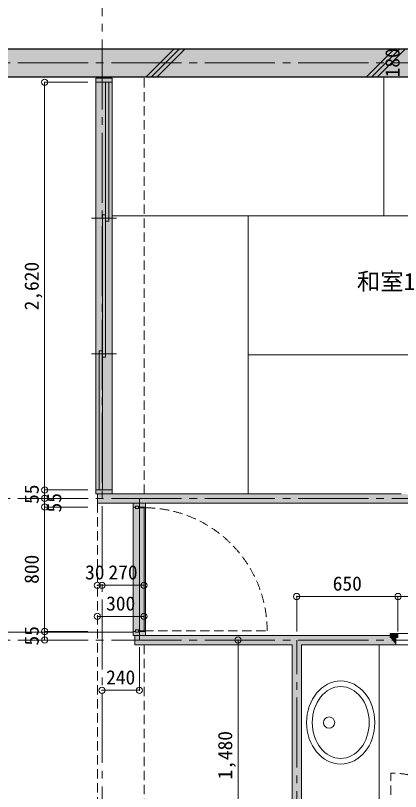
# Model space of a CAD drawing. Units: millimetres at full size, sheet at 1:50. Extents: x -9674 to 9699, y -6794 to 6791.
# Drawn here: x -3033 to -561, y -1095 to 3891 of the extents above; entities that cross this region are included whole.
import ezdxf
from ezdxf.enums import TextEntityAlignment as Align

# ---------------------------------------------------------------- set-up
doc = ezdxf.new("R2010")
doc.units = ezdxf.units.MM
doc.header["$LTSCALE"] = 50
doc.header["$PDMODE"] = 32
doc.header["$PDSIZE"] = 40
doc.linetypes.add('CHAIN2', pattern=[12, 9, -1, 1, -1])
doc.linetypes.add('DASHED1', pattern=[1.8, 1.2, -0.6])
for name, color, linetype, lineweight in [('1-0_芯', 7, 'CHAIN2', 9), ('1-1_躯体', 2, 'Continuous', 25), ('1-2_間仕切', 3, 'Continuous', 18), ('1-3_建具', 3, 'Continuous', 18), ('1-4_仕上げ', 4, 'Continuous', 9), ('1-5_設備', 7, 'Continuous', 9), ('1-8_ハッチ', 4, 'Continuous', 9), ('1-A_文字', 7, 'Continuous', 9), ('1-B_寸法', 7, 'Continuous', 9), ('1-C_梁', 7, 'DASHED1', 9)]:
    doc.layers.add(name, color=color, linetype=linetype, lineweight=lineweight)
doc.layers.add('4-0', color=1, linetype='Continuous')
doc.layers.add('4-2', color=4, linetype='Continuous')
doc.styles.add('ＭＳ ゴシック', font='')
doc.styles.get('ＭＳ ゴシック').set_extended_font_data('MS Gothic')

msp = doc.modelspace()

# ---------------------------------------------------------------- linework, layer by layer
at = {"layer": '1-0_芯'}
for p, q in [((-2477.5, 4337.68), (-2477.5, -3342.32)), ((-8417.5, 3587.68), (8192.5, 3587.68)), ((-8417.5, 787.68), (2822.5, 787.68)), ((-2237.5, 787.68), (-2237.5, -122.32)), ((-8417.5, -122.32), (8192.5, -122.32)), ((-1227.5, -3342.32), (-1227.5, -122.32))]:
    msp.add_line(p, q, dxfattribs=at)
at = {"layer": '1-1_躯体'}
msp.add_line((-6617.5, 3677.68), (6032.5, 3677.68), dxfattribs=at)
msp.add_lwpolyline([(-6617.5, 3497.68), (6032.5, 3497.68), (6032.5, 2747.66)], dxfattribs=at)
at = {"layer": '1-2_間仕切'}
for p, q in [((-2507.5, 3497.68), (-2507.5, 3487.68)), ((-2447.5, 3497.68), (-2447.5, 3487.68)), ((-2507.5, 817.68), (-557.5, 817.68)), ((-2507.5, 817.68), (-2507.5, 757.68)), ((-2507.5, 757.68), (242.5, 757.68)), ((-2267.5, -92.32), (-2267.5, -152.32)), ((-627.5, -92.32), (-2267.5, -92.32)), ((-590, -104.82), (-590, -152.32)), ((-2267.5, -152.32), (-1257.5, -152.32)), ((-1257.5, -2502.32), (-1257.5, -152.32)), ((-1197.5, -1572.32), (-1197.5, -152.32)), ((-1197.5, -152.32), (-590, -152.32))]:
    msp.add_line(p, q, dxfattribs=at)
at = {"layer": '1-3_建具'}
for p, q in [((-2517.5, 3487.68), (-2517.5, 3462.68)), ((-2412.5, 3487.68), (-2517.5, 3487.68)), ((-2412.5, 3462.68), (-2517.5, 3462.68)), ((-2455, 2569.35), (-2455, 3462.68)), ((-2435, 3462.68), (-2435, 2569.35)), ((-2412.5, 3487.68), (-2412.5, 3462.68)), ((-2475, 2609.35), (-2475, 1696.02)), ((-2475, 2609.35), (-2455, 2609.35)), ((-2455, 1696.02), (-2455, 2609.35)), ((-2435, 2569.35), (-2455, 2569.35)), ((-2495, 1736.02), (-2475, 1736.02)), ((-2495, 842.68), (-2495, 1736.02)), ((-2475, 1736.02), (-2475, 842.68)), ((-2475, 1696.02), (-2455, 1696.02)), ((-2517.5, 842.68), (-2517.5, 817.68)), ((-2412.5, 842.68), (-2517.5, 842.68)), ((-2412.5, 817.68), (-2517.5, 817.68)), ((-2412.5, 842.68), (-2412.5, 817.68)), ((-2277.5, 732.68), (-2277.5, 757.68)), ((-2262.5, 732.68), (-2277.5, 732.68)), ((-2262.5, 737.68), (-2262.5, 722.68)), ((-2242.5, 737.68), (-2262.5, 737.68)), ((-2242.5, 722.68), (-2262.5, 722.68)), ((-2242.5, 737.68), (-2242.5, 722.68)), ((-2242.5, 732.68), (-2197.5, 732.68)), ((-2207.5, 727.68), (-2237.5, 727.68)), ((-2237.5, 727.68), (-2237.5, -62.32)), ((-2207.5, -62.32), (-2207.5, 727.68)), ((-2277.5, -92.32), (-2277.5, -67.32)), ((-2262.5, -67.32), (-2277.5, -67.32)), ((-2197.5, -92.32), (-2277.5, -92.32)), ((-2262.5, -57.32), (-2262.5, -72.32)), ((-2242.5, -57.32), (-2262.5, -57.32)), ((-2262.5, -72.32), (-2242.5, -72.32)), ((-2242.5, -72.32), (-2242.5, -57.32)), ((-2242.5, -67.32), (-2197.5, -67.32)), ((-2237.5, -62.32), (-2207.5, -62.32)), ((-2197.5, -92.32), (-2197.5, -67.32)), ((-627.5, -79.82), (-627.5, -104.82)), ((-577.5, -79.82), (-627.5, -79.82)), ((-577.5, -79.82), (-577.5, -104.82)), ((-577.5, -104.82), (-627.5, -104.82))]:
    msp.add_line(p, q, dxfattribs=at)
at = {"layer": '1-3_建具', "color": 7, "lineweight": 9}
for p, q in [((-2517.5, 3462.68), (-2517.5, 842.68)), ((-2412.5, 842.68), (-2412.5, 3462.68)), ((-2385, 2589.35), (-2545, 2589.35)), ((-2385, 1716.02), (-2545, 1716.02)), ((-2277.5, 732.68), (-2277.5, -67.32)), ((-2197.5, -67.32), (-2197.5, 732.68)), ((-577.5, -79.82), (172.5, -79.82)), ((185, -152.32), (-590, -152.32))]:
    msp.add_line(p, q, dxfattribs=at)
at = {"layer": '1-3_建具', "color": 7, "linetype": 'DASHED1', "lineweight": 9}
for p, q in [((-2207.5, -62.32), (-1417.5, -62.32)), ((-622.5, -1567.32), (-622.5, -977.32))]:
    msp.add_line(p, q, dxfattribs=at)
at = {"layer": '1-3_建具'}
msp.add_lwpolyline([(-2197.5, 732.68), (-2197.5, 757.68), (-2277.5, 757.68)], dxfattribs=at)
at = {"layer": '1-3_建具', "color": 7, "linetype": 'DASHED1', "lineweight": 9}
for centre, radius in [((-2207.5, -62.32), 790), ((-622.5, -1567.32), 590)]:
    msp.add_arc(centre, radius, 0, 90, dxfattribs=at)
at = {"layer": '1-4_仕上げ'}
for p, q in [((-667.5, 2604.35), (-667.5, 3497.68)), ((-2412.5, 2604.35), (1077.5, 2604.35)), ((-1540, 817.68), (-1540, 2604.35)), ((-1540, 1711.02), (205, 1711.02))]:
    msp.add_line(p, q, dxfattribs=at)
at = {"layer": '1-5_設備'}
msp.add_line((-3110.93, -72.32), (-2277.5, -72.32), dxfattribs=at)
msp.add_lwpolyline([(-1197.5, -1152.32), (-697.5, -1152.32), (-697.5, -152.32)], dxfattribs=at)
msp.add_circle((-1019.26, -652.32), 36, dxfattribs=at)
for major_axis, ratio in [((0, 267), 0.8202), ((0, 231), 0.7922)]:
    msp.add_ellipse((-944.86, -652.32), major_axis=major_axis, ratio=ratio, dxfattribs=at)
at = {"layer": '1-8_ハッチ'}
for p, q in [((-2194.53, 3497.68), (-2014.53, 3677.68)), ((-2159.17, 3497.68), (-1979.17, 3677.68)), ((-2123.81, 3497.68), (-1943.81, 3677.68)), ((-780.31, 3497.68), (-600.31, 3677.68)), ((-744.96, 3497.68), (-564.96, 3677.68)), ((-709.6, 3497.68), (-529.6, 3677.68))]:
    msp.add_line(p, q, dxfattribs=at)
at = {"layer": '1-B_寸法'}
for p, q in [((-2569.17, 3462.68), (-2846.66, 3462.68)), ((-2846.66, 842.68), (-2846.66, 787.68)), ((-2846.66, 787.68), (-2846.66, 732.68)), ((-2569.17, 732.68), (-2846.66, 732.68)), ((-2846.66, 732.68), (-2846.66, -67.32)), ((-2507.5, 229.67), (-2477.5, 229.67)), ((-2477.5, 229.67), (-2207.5, 229.67)), ((-577.5, -66.44), (-577.5, 157.68)), ((-577.5, 157.68), (172.5, 157.68)), ((-2507.5, 29.67), (-2207.5, 29.67)), ((-2569.17, -67.32), (-2846.66, -67.32)), ((-2846.66, -67.32), (-2846.66, -122.32)), ((-1604.24, -1602.32), (-1604.24, -122.32))]:
    msp.add_line(p, q, dxfattribs=at)
for points in [[(-2569.17, 842.68), (-2846.66, 842.68), (-2846.66, 3462.68)], [(-1227.5, -66.44), (-1227.5, 157.68), (-577.5, 157.68)], [(-2237.5, -168.19), (-2237.5, -445.21), (-2477.5, -445.21)]]:
    msp.add_lwpolyline(points, dxfattribs=at)
at = {"layer": '1-B_寸法', "color": 3}
for p in [(-2846.66, 3462.68), (-2846.66, 842.68), (-2846.66, 787.68), (-2846.66, 732.68), (-2507.5, 229.67), (-2477.5, 229.67), (-2207.5, 229.67), (-1227.5, 157.68), (-577.5, 157.68), (-2507.5, 29.67), (-2207.5, 29.67), (-2846.66, -67.32), (-2846.66, -122.32), (-1604.24, -122.32), (-2477.5, -445.21), (-2237.5, -445.21)]:
    msp.add_point(p, dxfattribs=at)
at = {"layer": '1-C_梁'}
for p, q in [((-2207.5, 817.68), (-2207.5, 3497.68)), ((-2507.5, 757.68), (-2507.5, -2502.32)), ((-2207.5, -152.32), (-2207.5, -2502.32))]:
    msp.add_line(p, q, dxfattribs=at)
at = {"layer": '4-0'}
msp.add_solid([(-6617.5, 3677.68), (-6617.5, 3497.68), (6032.5, 3677.68), (6032.5, 3497.68)], dxfattribs=at)
at = {"layer": '4-2'}
for points in [[(-2517.5, 817.68), (-2447.5, 3487.68), (-2447.5, 3497.68)], [(-2507.5, 3487.68), (-2517.5, 817.68), (-2447.5, 3497.68)], [(-2447.5, 3497.68), (-2507.5, 3497.68), (-2507.5, 3487.68)], [(-2517.5, 817.68), (-2412.5, 817.68), (-2412.5, 3487.68)], [(-2517.5, 817.68), (-2412.5, 3487.68), (-2447.5, 3487.68)], [(-2507.5, 3487.68), (-2517.5, 3487.68), (-2517.5, 817.68)], [(-2507.5, 817.68), (-2507.5, 757.68), (242.5, 757.68)], [(242.5, 757.68), (-557.5, 817.68), (-2507.5, 817.68)], [(-2277.5, -92.32), (-2197.5, -92.32), (-2277.5, 757.68), (-2197.5, 757.68)], [(-627.5, -104.82), (-627.5, -92.32), (-2267.5, -92.32)], [(-627.5, -104.82), (-2267.5, -92.32), (-2267.5, -152.32)], [(-627.5, -79.82), (-627.5, -104.82), (-577.5, -79.82), (-577.5, -104.82)], [(-627.5, -104.82), (-2267.5, -152.32), (-590, -152.32)], [(-590, -152.32), (-590, -104.82), (-627.5, -104.82)], [(-1257.5, -2502.32), (-1197.5, -2502.32), (-1257.5, -152.32), (-1197.5, -152.32)]]:
    msp.add_solid(points, dxfattribs=at)

# ---------------------------------------------------------------- texts
at = {"layer": '1-A_文字', "style": 'ＭＳ ゴシック'}
msp.add_text('和室1', height=110, dxfattribs=at).set_placement((-841.04, 2094.25), align=Align.BOTTOM_LEFT)
at = {"layer": '1-B_寸法', "style": 'ＭＳ ゴシック'}
for s, p in [('180', (-539.6, 3493.93)), ('2,620', (-2856.66, 1996.43)), ('55', (-2856.66, 752.68)), ('55', (-2711.66, 697.68)), ('800', (-2856.66, 238.93)), ('55', (-2856.66, -157.32)), ('1,480', (-1614.24, -1018.57))]:
    msp.add_text(s, height=91.64, rotation=90, dxfattribs=at).set_placement(p, align=Align.BOTTOM_LEFT)
for s, p in [('30', (-2586.26, 239.67)), ('270', (-2436.25, 239.67)), ('650', (-996.25, 167.68)), ('300', (-2451.25, 39.67)), ('240', (-2451.25, -435.21))]:
    msp.add_text(s, height=91.64, dxfattribs=at).set_placement(p, align=Align.BOTTOM_LEFT)

doc.saveas('drawing.dxf')
